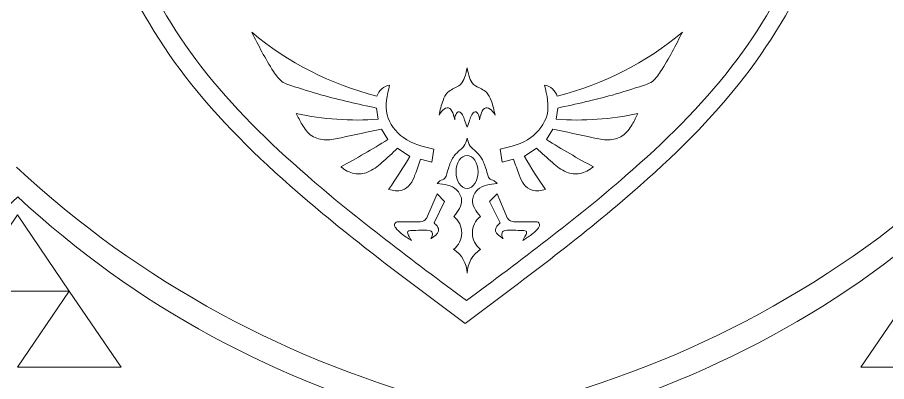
# Model space of a CAD drawing. Header units: inches. Extents: x 0 to 12, y 0 to 12.
# Drawn here: x 7.326 to 8.977, y 6.885 to 7.577 of the extents above; entities that cross this region are included whole.
import ezdxf

# ---------------------------------------------------------------- set-up
doc = ezdxf.new("R2010")
doc.units = ezdxf.units.IN
doc.header["$MEASUREMENT"] = 0

msp = doc.modelspace()

# ---------------------------------------------------------------- linework, layer by layer
at = {"color": 5, "lineweight": 0}
for p, q in [((8.0113, 7.3838), (8.0081, 7.4051)), ((8.3493, 7.3838), (8.3525, 7.4051)), ((8.0295, 7.3453), (8.0177, 7.365)), ((8.3311, 7.3453), (8.3429, 7.365)), ((8.0716, 7.3132), (8.0483, 7.3286)), ((8.289, 7.3132), (8.3122, 7.3286)), ((8.1174, 7.3267), (8.1136, 7.3019)), ((8.2431, 7.3267), (8.2469, 7.3019)), ((8.1136, 7.3019), (8.0919, 7.3076)), ((8.2469, 7.3019), (8.2686, 7.3076)), ((8.1033, 7.1954), (8.1232, 7.2418)), ((8.1232, 7.2418), (8.1377, 7.2274)), ((8.2374, 7.2418), (8.2229, 7.2274)), ((8.2572, 7.1954), (8.2374, 7.2418)), ((8.1377, 7.2274), (8.1176, 7.1866)), ((8.2229, 7.2274), (8.243, 7.1866)), ((7.3264, 7.202), (7.2279, 7.0572)), ((7.4248, 7.0572), (7.3264, 7.202)), ((8.0496, 7.1887), (8.0913, 7.1887)), ((8.311, 7.1887), (8.2693, 7.1887)), ((7.2279, 7.0572), (7.4248, 7.0572)), ((7.4248, 7.0572), (7.3264, 6.9125)), ((7.5233, 6.9125), (7.4248, 7.0572)), ((9.0263, 7.0572), (8.9279, 6.9125)), ((7.3264, 6.9125), (7.5233, 6.9125)), ((8.9279, 6.9125), (9.1248, 6.9125))]:
    msp.add_line(p, q, dxfattribs=at)
for centre, radius, start, end in [((8.1585, 8.0128), 0.604, 230.1334, 255.6659), ((8.2021, 8.0128), 0.604, 284.3341, 309.8666), ((8.0395, 7.4172), 0.0322, 101.4674, 161.1937), ((8.3211, 7.4172), 0.0322, 18.8063, 78.5326), ((7.9711, 7.9329), 0.5506, 257.9267, 274.1924), ((8.3895, 7.9329), 0.5506, 265.8076, 282.0733), ((7.238, 8.5997), 1.4833, 298.2597, 302.2494), ((9.1226, 8.5997), 1.4833, 237.7506, 241.7403), ((7.4119, 7.6924), 0.7609, 324.5017, 330.1066), ((8.9487, 7.6924), 0.7609, 209.8934, 215.4983), ((6.0961, 8.5598), 1.8077, 284.1261, 312.9293), ((8.5586, 8.5598), 1.8077, 227.0707, 255.8739), ((7.8945, 8.5598), 1.8077, 284.1261, 312.9293), ((8.131, 7.1679), 0.0392, 306.8379, 52.1804), ((8.2295, 7.1679), 0.0392, 127.8196, 233.1621), ((8.091, 7.2034), 0.0146, 271.0459, 327.1361), ((8.2696, 7.2034), 0.0146, 212.8639, 268.9541), ((8.1243, 7.0894), 0.0561, 1.9204, 57.3192), ((8.2363, 7.0894), 0.0561, 122.6808, 178.0796)]:
    msp.add_arc(centre, radius, start, end, dxfattribs=at)
at = {"color": 250, "lineweight": 0}
for centre, start, end in [((8.6206, 8.686), 227.0707, 255.8739), ((7.8269, 8.686), 284.1261, 312.9293)]:
    msp.add_arc(centre, 1.9029, start, end, dxfattribs=at)
at = {"color": 5, "lineweight": 0}
msp.add_ellipse((8.1803, 7.2837), major_axis=(0, 0.0313), ratio=0.665933, dxfattribs=at)
at = {"color": 250, "lineweight": 0}
for points in [[(8.1764, 6.9957), (8.0683, 7.0762), (7.8785, 7.2175), (7.6414, 7.4485), (7.4879, 7.711), (7.454, 7.9055), (7.4373, 8.0085)], [(8.1764, 6.9957), (8.2846, 7.0762), (8.4744, 7.2175), (8.7114, 7.4485), (8.865, 7.711), (8.8989, 7.9055), (8.9156, 8.0085)]]:
    msp.add_open_spline(points, degree=3, knots=[0, 0, 0, 0, 0.0808468, 0.1419248, 0.197496, 0.2597021, 0.2597021, 0.2597021, 0.2597021], dxfattribs=at)
at = {"color": 5, "lineweight": 0}
for points, knots in [([(8.1792, 7.0392), (8.0765, 7.1156), (7.8961, 7.2498), (7.6709, 7.4692), (7.5251, 7.7186), (7.4929, 7.9034), (7.477, 8.0013)], [0, 0, 0, 0, 0.0808468, 0.1419248, 0.197496, 0.2597021, 0.2597021, 0.2597021, 0.2597021]), ([(8.1792, 7.0392), (8.2819, 7.1156), (8.4623, 7.2498), (8.6874, 7.4692), (8.8333, 7.7186), (8.8655, 7.9034), (8.8814, 8.0013)], [0, 0, 0, 0, 0.0808468, 0.1419248, 0.197496, 0.2597021, 0.2597021, 0.2597021, 0.2597021]), ([(8.0081, 7.4051), (7.9733, 7.4127), (7.9182, 7.4246), (7.8605, 7.4432), (7.8265, 7.4541), (7.8009, 7.4911), (7.7841, 7.5242), (7.7713, 7.5492)], [0, 0, 0, 0, 0.02753964, 0.04351363, 0.0474821, 0.05463243, 0.07669562, 0.07669562, 0.07669562, 0.07669562]), ([(8.3525, 7.4051), (8.3873, 7.4127), (8.4424, 7.4246), (8.5001, 7.4432), (8.5341, 7.4541), (8.5597, 7.4911), (8.5765, 7.5242), (8.5892, 7.5492)], [0, 0, 0, 0, 0.02753964, 0.04351363, 0.0474821, 0.05463243, 0.07669562, 0.07669562, 0.07669562, 0.07669562]), ([(8.1803, 7.4817), (8.1791, 7.4755), (8.177, 7.4643), (8.1686, 7.4481), (8.1545, 7.4425), (8.141, 7.4345), (8.1324, 7.416), (8.1291, 7.4009), (8.1271, 7.3914)], [0, 0, 0, 0, 0.00496667, 0.00889983, 0.01334248, 0.01630321, 0.02086423, 0.02843291, 0.02843291, 0.02843291, 0.02843291]), ([(8.1803, 7.4817), (8.1815, 7.4755), (8.1836, 7.4643), (8.1919, 7.4481), (8.2061, 7.4425), (8.2196, 7.4345), (8.2282, 7.416), (8.2315, 7.4009), (8.2335, 7.3914)], [0, 0, 0, 0, 0.00496667, 0.00889983, 0.01334248, 0.01630321, 0.02086423, 0.02843291, 0.02843291, 0.02843291, 0.02843291]), ([(8.1174, 7.3267), (8.0969, 7.3316), (8.0587, 7.3407), (8.0198, 7.3923), (8.0286, 7.4296), (8.0331, 7.4488)], [0, 0, 0, 0, 0.01607831, 0.02987121, 0.04449574, 0.04449574, 0.04449574, 0.04449574]), ([(8.2431, 7.3267), (8.2637, 7.3316), (8.3019, 7.3407), (8.3407, 7.3923), (8.332, 7.4296), (8.3275, 7.4488)], [0, 0, 0, 0, 0.01607831, 0.02987121, 0.04449574, 0.04449574, 0.04449574, 0.04449574]), ([(8.0177, 7.365), (7.9922, 7.3597), (7.9572, 7.3524), (7.913, 7.3421), (7.8832, 7.3495), (7.8671, 7.3723), (7.8594, 7.3877), (7.8559, 7.3946)], [0, 0, 0, 0, 0.02023305, 0.02779216, 0.03497388, 0.04239776, 0.04841567, 0.04841567, 0.04841567, 0.04841567]), ([(8.1569, 7.3828), (8.1559, 7.387), (8.1539, 7.3951), (8.1461, 7.4091), (8.1329, 7.4013), (8.129, 7.3947), (8.1271, 7.3914)], [0, 0, 0, 0, 0.00351206, 0.00679766, 0.00978558, 0.01288207, 0.01288207, 0.01288207, 0.01288207]), ([(8.1803, 7.3687), (8.1786, 7.3732), (8.1755, 7.3811), (8.1729, 7.3913), (8.1653, 7.4009), (8.1572, 7.392), (8.157, 7.386), (8.1569, 7.3828)], [0, 0, 0, 0, 0.00367448, 0.00651244, 0.00872326, 0.0109429, 0.0134626, 0.0134626, 0.0134626, 0.0134626]), ([(8.1803, 7.3687), (8.182, 7.3732), (8.1851, 7.3811), (8.1877, 7.3913), (8.1953, 7.4009), (8.2034, 7.392), (8.2036, 7.386), (8.2037, 7.3828)], [0, 0, 0, 0, 0.00367448, 0.00651244, 0.00872326, 0.0109429, 0.0134626, 0.0134626, 0.0134626, 0.0134626]), ([(8.2037, 7.3828), (8.2047, 7.387), (8.2067, 7.3951), (8.2145, 7.4091), (8.2277, 7.4013), (8.2316, 7.3947), (8.2335, 7.3914)], [0, 0, 0, 0, 0.00351206, 0.00679766, 0.00978558, 0.01288207, 0.01288207, 0.01288207, 0.01288207]), ([(8.3429, 7.365), (8.3684, 7.3597), (8.4034, 7.3524), (8.4476, 7.3421), (8.4774, 7.3495), (8.4935, 7.3723), (8.5012, 7.3877), (8.5047, 7.3946)], [0, 0, 0, 0, 0.02023305, 0.02779216, 0.03497388, 0.04239776, 0.04841567, 0.04841567, 0.04841567, 0.04841567]), ([(8.1803, 7.3475), (8.1788, 7.3422), (8.1764, 7.3335), (8.1656, 7.3243), (8.1532, 7.3133), (8.1466, 7.2961), (8.1422, 7.2819), (8.1393, 7.2699), (8.1291, 7.2679), (8.1251, 7.2634), (8.1234, 7.2616)], [0, 0, 0, 0, 0.00412311, 0.00675957, 0.01082209, 0.01687384, 0.02044886, 0.02277519, 0.025562, 0.02745838, 0.02745838, 0.02745838, 0.02745838]), ([(8.1803, 7.3475), (8.1818, 7.3422), (8.1842, 7.3335), (8.195, 7.3243), (8.2074, 7.3133), (8.214, 7.2961), (8.2184, 7.2819), (8.2213, 7.2699), (8.2314, 7.2679), (8.2355, 7.2634), (8.2372, 7.2616)], [0, 0, 0, 0, 0.00412311, 0.00675957, 0.01082209, 0.01687384, 0.02044886, 0.02277519, 0.025562, 0.02745838, 0.02745838, 0.02745838, 0.02745838]), ([(8.0483, 7.3286), (8.0384, 7.3194), (8.0206, 7.303), (7.9949, 7.2818), (7.9641, 7.2773), (7.9486, 7.2877), (7.9403, 7.2932)], [0, 0, 0, 0, 0.01052872, 0.01884852, 0.02537562, 0.03288337, 0.03288337, 0.03288337, 0.03288337]), ([(8.3122, 7.3286), (8.3222, 7.3194), (8.34, 7.303), (8.3657, 7.2818), (8.3964, 7.2773), (8.412, 7.2877), (8.4203, 7.2932)], [0, 0, 0, 0, 0.01052872, 0.01884852, 0.02537562, 0.03288337, 0.03288337, 0.03288337, 0.03288337]), ([(8.0919, 7.3076), (8.0885, 7.2977), (8.0829, 7.2816), (8.0741, 7.2596), (8.0555, 7.2447), (8.0401, 7.2485), (8.0314, 7.2506)], [0, 0, 0, 0, 0.00813648, 0.01321573, 0.01827977, 0.02485473, 0.02485473, 0.02485473, 0.02485473]), ([(8.2686, 7.3076), (8.2721, 7.2977), (8.2777, 7.2816), (8.2865, 7.2596), (8.3051, 7.2447), (8.3205, 7.2485), (8.3292, 7.2506)], [0, 0, 0, 0, 0.00813648, 0.01321573, 0.01827977, 0.02485473, 0.02485473, 0.02485473, 0.02485473]), ([(8.1551, 7.1989), (8.163, 7.2092), (8.1758, 7.2257), (8.1583, 7.2578), (8.1371, 7.2601), (8.1234, 7.2616)], [0, 0, 0, 0, 0.00906876, 0.01459213, 0.02458282, 0.02458282, 0.02458282, 0.02458282]), ([(8.2055, 7.1989), (8.1976, 7.2092), (8.1847, 7.2257), (8.2023, 7.2578), (8.2235, 7.2601), (8.2372, 7.2616)], [0, 0, 0, 0, 0.00906876, 0.01459213, 0.02458282, 0.02458282, 0.02458282, 0.02458282]), ([(8.0745, 7.1535), (8.068, 7.1577), (8.0571, 7.1645), (8.0465, 7.1743), (8.0414, 7.1824), (8.0445, 7.1885), (8.0482, 7.1887), (8.0496, 7.1887)], [0, 0, 0, 0, 0.00596177, 0.00986587, 0.01130521, 0.01296865, 0.01403095, 0.01403095, 0.01403095, 0.01403095]), ([(8.1176, 7.1866), (8.1199, 7.1847), (8.1246, 7.1809), (8.129, 7.1669), (8.1172, 7.1617), (8.1119, 7.157), (8.1117, 7.1569)], [0, 0, 0, 0, 0.002263082, 0.004672888, 0.009805081, 0.009973743, 0.009973743, 0.009973743, 0.009973743]), ([(8.243, 7.1866), (8.2407, 7.1847), (8.236, 7.1809), (8.2316, 7.1669), (8.2434, 7.1617), (8.2487, 7.157), (8.2489, 7.1569)], [0, 0, 0, 0, 0.002263082, 0.004672888, 0.009805081, 0.009973743, 0.009973743, 0.009973743, 0.009973743]), ([(8.2861, 7.1535), (8.2926, 7.1577), (8.3034, 7.1645), (8.3141, 7.1743), (8.3192, 7.1824), (8.3161, 7.1885), (8.3124, 7.1887), (8.311, 7.1887)], [0, 0, 0, 0, 0.00596177, 0.00986587, 0.01130521, 0.01296865, 0.01403095, 0.01403095, 0.01403095, 0.01403095]), ([(8.0745, 7.1535), (8.0727, 7.1567), (8.0701, 7.1611), (8.0675, 7.1665), (8.0668, 7.1719), (8.079, 7.1724), (8.0907, 7.173), (8.104, 7.173), (8.112, 7.1717), (8.1157, 7.1658), (8.1137, 7.1604), (8.1117, 7.1569)], [0, 0, 0, 0, 0.00278599, 0.00388366, 0.00486863, 0.00626844, 0.01134116, 0.01538852, 0.01640716, 0.01732059, 0.0203083, 0.0203083, 0.0203083, 0.0203083]), ([(8.2861, 7.1535), (8.2879, 7.1567), (8.2905, 7.1611), (8.2931, 7.1665), (8.2938, 7.1719), (8.2816, 7.1724), (8.2698, 7.173), (8.2566, 7.173), (8.2486, 7.1717), (8.2449, 7.1658), (8.2469, 7.1604), (8.2489, 7.1569)], [0, 0, 0, 0, 0.00278599, 0.00388366, 0.00486863, 0.00626844, 0.01134116, 0.01538852, 0.01640716, 0.01732059, 0.0203083, 0.0203083, 0.0203083, 0.0203083])]:
    msp.add_open_spline(points, degree=3, knots=knots, dxfattribs=at)

doc.saveas('drawing.dxf')
